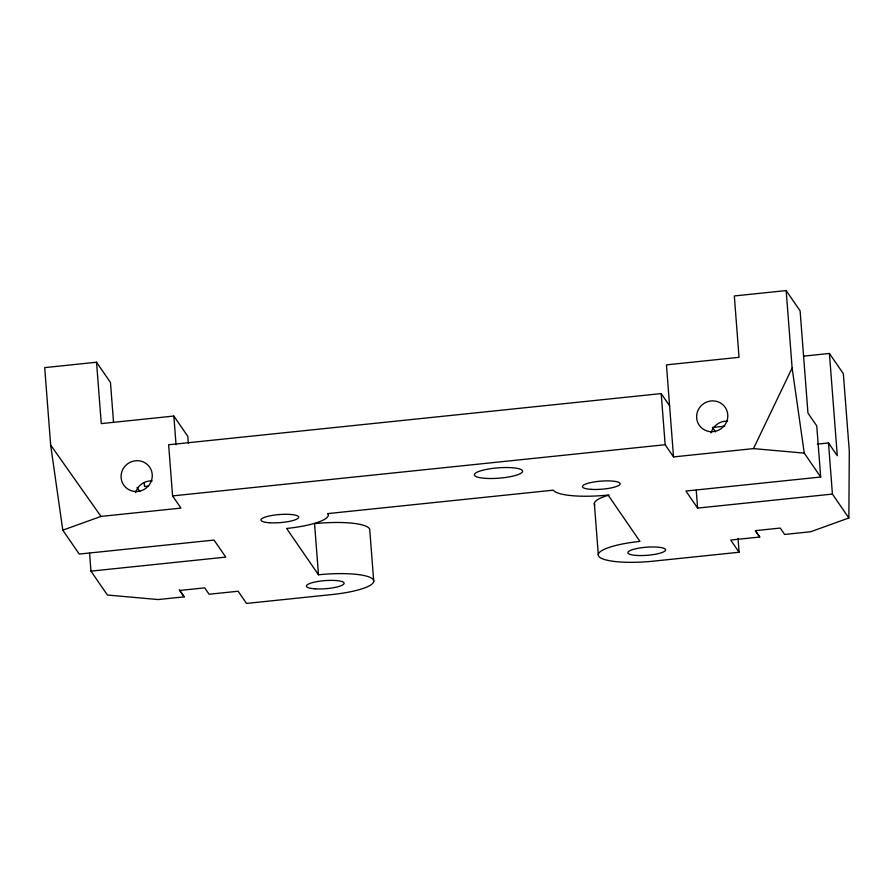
<?xml version="1.0" encoding="UTF-8"?>
<svg xmlns="http://www.w3.org/2000/svg" width="894" height="894" viewBox="0 0 894 894"><rect width="100%" height="100%" fill="white"/><g stroke="black" fill="none" stroke-linecap="round" stroke-linejoin="round"><path stroke-width="1.34" d="M327.528 513.625L553.285 490.169A48.634 10.437 -4.4 0 0 608.088 495.052L639.959 541.395A48.634 10.437 -4.4 0 0 598.734 556.258A48.634 10.437 -4.4 0 0 653.536 561.141L739.092 552.246L730.7 540.054L759.744 537.037L755.341 530.645L780.239 528.063L784.63 534.456L810.668 531.751L848.853 517.984L849.3 451.135L843.344 373.714L829.42 353.454L803.494 356.147M753.486 448.609L792.129 367.993L786.172 290.572L734.32 295.959L739.036 357.321L666.443 364.864L673.528 456.912L753.486 448.609L804.265 453.124L820.692 477.027L685.888 491.041L697.611 508.094L832.426 494.08L848.853 517.984M113.516 422.024L110.476 382.487L96.541 362.226L44.7 367.624L50.656 445.044L62.792 530.176L100.988 516.408L180.946 508.105L172.576 495.902L168.642 444.765L661.202 393.583L669.595 405.775M188.299 443.122L187.774 436.306L173.838 416.056L101.268 423.6L96.541 362.226M148.627 486.057L144.515 486.481L144.202 482.391M712.429 427.466L724.766 426.192M172.576 495.902L665.147 444.72L673.528 456.912M817.44 444.094L828.492 442.943L837.287 455.739L829.42 353.454M89.579 553.163L90.953 571.132L225.769 557.118L214.035 540.065L79.231 554.068L62.792 530.176M327.841 513.592A48.634 10.437 -4.4 0 1 286.616 528.455L318.487 574.797A48.634 10.437 -4.4 0 1 373.29 579.681A48.634 10.437 -4.4 0 1 332.054 594.544L246.52 603.428L238.128 591.236L209.084 594.253L204.692 587.861L179.795 590.453L184.198 596.846L158.16 599.55L107.392 595.024L90.953 571.132M756.179 531.997L759.744 537.037M179.213 589.783L184.198 596.846M50.656 445.044L100.988 516.408M786.172 290.572L800.096 310.821L807.964 413.095L816.758 425.89L820.692 477.027M712.619 427.578L715.546 431.836M137.073 487.375L140 491.644M792.129 367.993L804.265 453.124M828.492 442.943L832.426 494.08M738.031 538.423L739.092 552.246M696.225 490.124L697.611 508.094M661.202 393.583L665.147 444.72M594.354 503.333L598.287 554.47M373.737 581.469L369.803 530.332A48.634 10.437 -4.4 0 0 314.554 523.66L318.487 574.797M173.838 416.056L176.051 444.698M594.801 505.121A48.634 10.437 -4.4 0 1 609.093 495.075M711.121 432.819A15.757 15.265 -34.5 0 1 727.682 421.163M135.575 492.628A15.757 15.265 -34.5 0 1 152.136 480.961M710.674 431.679A15.757 15.265 -34.5 0 0 726.431 409.53A15.757 15.265 -34.5 0 0 699.544 407.675A15.757 15.265 -34.5 0 0 710.674 431.679M591.325 489.364A18.908 4.057 -4.4 0 0 620.145 483.933A18.908 4.057 -4.4 0 0 592.431 482.235A18.908 4.057 -4.4 0 0 591.325 489.364M269.843 522.766A18.908 4.057 -4.4 0 0 298.663 517.335A18.908 4.057 -4.4 0 0 270.96 515.637A18.908 4.057 -4.4 0 0 269.843 522.766M315.291 588.855A18.908 4.057 -4.4 0 0 344.112 583.424A18.908 4.057 -4.4 0 0 316.409 581.726A18.908 4.057 -4.4 0 0 315.291 588.855M485.744 478.368A24.16 5.185 -4.4 0 0 522.565 471.429A24.16 5.185 -4.4 0 0 487.163 469.261A24.16 5.185 -4.4 0 0 485.744 478.368M135.139 491.488A15.757 15.265 -34.5 0 0 150.896 469.339A15.757 15.265 -34.5 0 0 123.998 467.484A15.757 15.265 -34.5 0 0 135.139 491.488M636.774 555.453A18.908 4.057 -4.4 0 0 665.583 550.022A18.908 4.057 -4.4 0 0 637.88 548.324A18.908 4.057 -4.4 0 0 636.774 555.453"/></g></svg>
